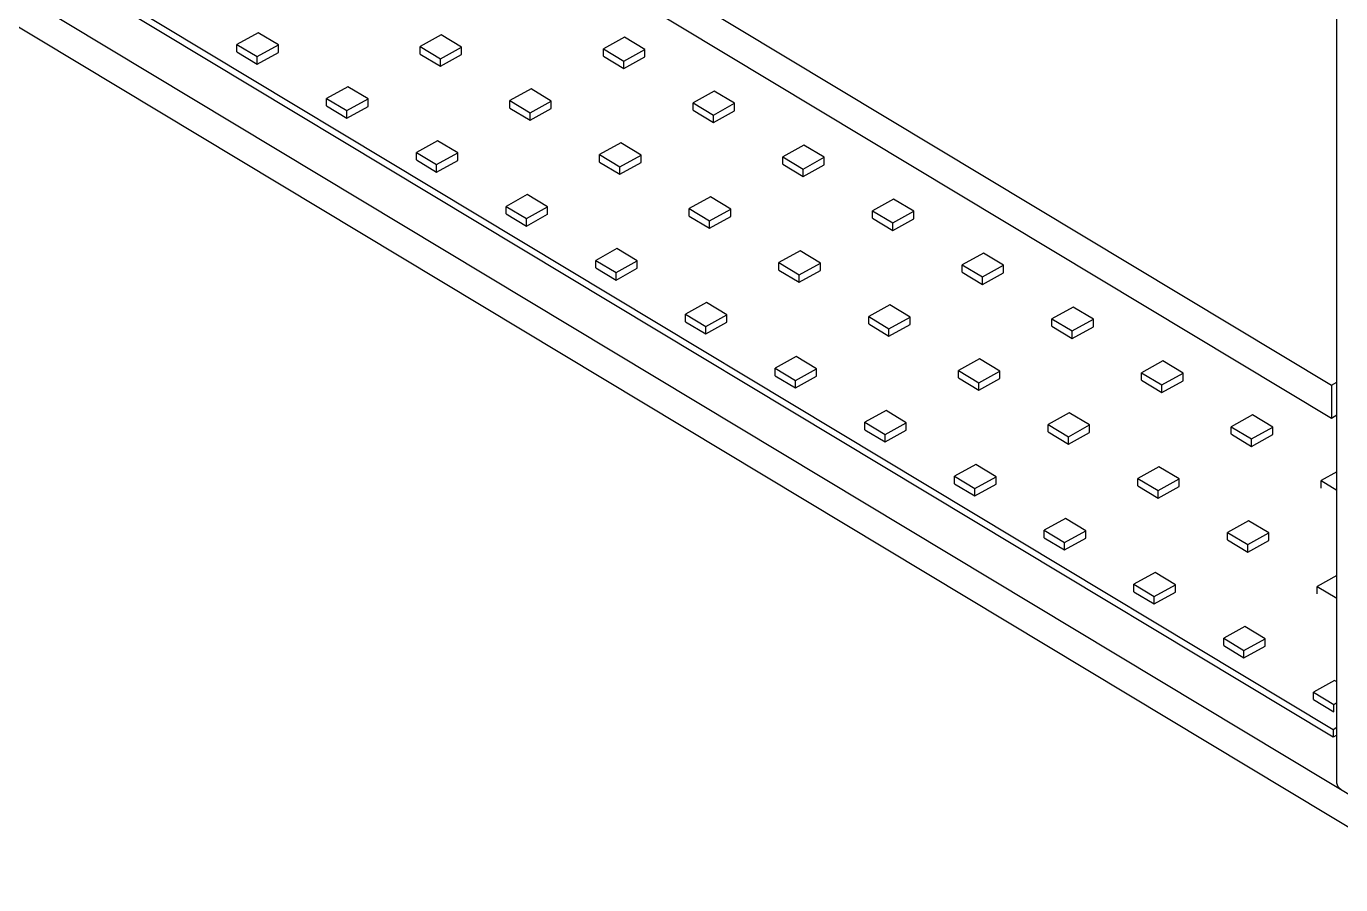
# Model space of a CAD drawing. Extents: x 2.5 to 24.6, y 0.9 to 36.2.
# Drawn here: x 7.46 to 15.53, y 0.92 to 6.2 of the extents above; entities that cross this region are included whole.
import ezdxf

# ---------------------------------------------------------------- set-up
doc = ezdxf.new("R2010")
doc.units = 0
doc.layers.get('0').update_dxf_attribs({"linetype": 'CONTINUOUS'})
doc.layers.add('RAILS', color=254, linetype='CONTINUOUS')

# ---------------------------------------------------------------- blocks, each defined once
blk = doc.blocks.new('A$C41153C96')
at = {"color": 0, "linetype": 'CONTINUOUS', "extrusion": (1e-16, 0.816497, 0.57735)}
for p, q in [((8.6871, -5.0038), (8.6871, 14.388)), ((0.6922, 2.2369), (8.6527, -2.5547)), ((8.6527, -2.7589), (0.6922, 2.0328)), ((0, 0.2041), (9.3449, -5.4209)), ((0, 0), (9.3449, -5.625)), ((8.663, -4.6726), (1.1871, -0.1726)), ((8.663, -4.7185), (1.1871, -0.2185)), ((2.059, -0.3887), (1.9291, -0.4607)), ((2.1836, -0.4637), (2.059, -0.3887)), ((3.1847, -0.4023), (3.0548, -0.4742)), ((3.3093, -0.4773), (3.1847, -0.4023)), ((1.9291, -0.4607), (2.0537, -0.5357)), ((1.9291, -0.5066), (1.9291, -0.4607)), ((2.0537, -0.5357), (2.1836, -0.4637)), ((2.1836, -0.5097), (2.1836, -0.4637)), ((3.0548, -0.4742), (3.1794, -0.5492)), ((3.0548, -0.5202), (3.0548, -0.4742)), ((3.1794, -0.5492), (3.3093, -0.4773)), ((3.3093, -0.5232), (3.3093, -0.4773)), ((4.3103, -0.4158), (4.1804, -0.4878)), ((4.4349, -0.4908), (4.3103, -0.4158)), ((2.0537, -0.5816), (2.0537, -0.5357)), ((3.1794, -0.5952), (3.1794, -0.5492)), ((4.1804, -0.4878), (4.305, -0.5628)), ((4.1804, -0.5337), (4.1804, -0.4878)), ((4.305, -0.5628), (4.4349, -0.4908)), ((4.305, -0.6087), (4.305, -0.5628)), ((4.4349, -0.5368), (4.4349, -0.4908)), ((2.6101, -0.7205), (2.4802, -0.7924)), ((2.7347, -0.7955), (2.6101, -0.7205)), ((2.4802, -0.7924), (2.6048, -0.8674)), ((2.4802, -0.8383), (2.4802, -0.7924)), ((2.6048, -0.8674), (2.7347, -0.7955)), ((2.7347, -0.8414), (2.7347, -0.7955)), ((3.7358, -0.734), (3.6059, -0.806)), ((3.6059, -0.806), (3.7305, -0.881)), ((3.6059, -0.8519), (3.6059, -0.806)), ((3.8604, -0.809), (3.7358, -0.734)), ((4.8615, -0.7476), (4.7316, -0.8195)), ((4.9861, -0.8226), (4.8615, -0.7476)), ((2.6048, -0.9133), (2.6048, -0.8674)), ((3.7305, -0.881), (3.8604, -0.809)), ((3.7305, -0.9269), (3.7305, -0.881)), ((3.8604, -0.8549), (3.8604, -0.809)), ((4.7316, -0.8195), (4.8562, -0.8945)), ((4.7316, -0.8654), (4.7316, -0.8195)), ((4.8562, -0.8945), (4.9861, -0.8226)), ((4.9861, -0.8685), (4.9861, -0.8226)), ((4.8562, -0.9404), (4.8562, -0.8945)), ((3.1612, -1.0522), (3.0313, -1.1241)), ((3.0313, -1.1241), (3.1559, -1.1991)), ((3.0313, -1.1701), (3.0313, -1.1241)), ((3.1559, -1.1991), (3.2858, -1.1272)), ((3.2858, -1.1272), (3.1612, -1.0522)), ((3.2858, -1.1731), (3.2858, -1.1272)), ((4.2869, -1.0658), (4.157, -1.1377)), ((4.4115, -1.1408), (4.2869, -1.0658)), ((5.4126, -1.0793), (5.2827, -1.1512)), ((5.5372, -1.1543), (5.4126, -1.0793)), ((3.1559, -1.2451), (3.1559, -1.1991)), ((4.157, -1.1377), (4.2816, -1.2127)), ((4.157, -1.1836), (4.157, -1.1377)), ((4.2816, -1.2127), (4.4115, -1.1408)), ((4.4115, -1.1867), (4.4115, -1.1408)), ((5.2827, -1.1512), (5.4073, -1.2262)), ((5.2827, -1.1972), (5.2827, -1.1512)), ((5.4073, -1.2262), (5.5372, -1.1543)), ((5.5372, -1.2002), (5.5372, -1.1543)), ((4.2816, -1.2586), (4.2816, -1.2127)), ((5.4073, -1.2722), (5.4073, -1.2262)), ((3.7123, -1.3839), (3.5824, -1.4559)), ((3.8369, -1.4589), (3.7123, -1.3839)), ((4.838, -1.3975), (4.7081, -1.4694)), ((4.9626, -1.4725), (4.838, -1.3975)), ((5.9637, -1.411), (5.8338, -1.483)), ((6.0883, -1.486), (5.9637, -1.411)), ((3.5824, -1.4559), (3.707, -1.5309)), ((3.5824, -1.5018), (3.5824, -1.4559)), ((3.707, -1.5309), (3.8369, -1.4589)), ((3.707, -1.5768), (3.707, -1.5309)), ((3.8369, -1.5049), (3.8369, -1.4589)), ((4.7081, -1.4694), (4.8327, -1.5444)), ((4.7081, -1.5153), (4.7081, -1.4694)), ((4.8327, -1.5444), (4.9626, -1.4725)), ((4.9626, -1.5184), (4.9626, -1.4725)), ((5.8338, -1.483), (5.9584, -1.558)), ((5.8338, -1.5289), (5.8338, -1.483)), ((5.9584, -1.558), (6.0883, -1.486)), ((6.0883, -1.532), (6.0883, -1.486)), ((4.8327, -1.5903), (4.8327, -1.5444)), ((5.9584, -1.6039), (5.9584, -1.558)), ((4.2634, -1.7157), (4.1335, -1.7876)), ((4.388, -1.7907), (4.2634, -1.7157)), ((5.3891, -1.7292), (5.2592, -1.8012)), ((5.5137, -1.8042), (5.3891, -1.7292)), ((6.5148, -1.7428), (6.3849, -1.8147)), ((6.6394, -1.8178), (6.5148, -1.7428)), ((4.1335, -1.7876), (4.2581, -1.8626)), ((4.1335, -1.8335), (4.1335, -1.7876)), ((4.2581, -1.8626), (4.388, -1.7907)), ((4.388, -1.8366), (4.388, -1.7907)), ((5.2592, -1.8012), (5.3838, -1.8762)), ((5.2592, -1.8471), (5.2592, -1.8012)), ((5.3838, -1.8762), (5.5137, -1.8042)), ((5.5137, -1.8501), (5.5137, -1.8042)), ((6.3849, -1.8147), (6.5095, -1.8897)), ((6.3849, -1.8606), (6.3849, -1.8147)), ((6.5095, -1.8897), (6.6394, -1.8178)), ((6.6394, -1.8637), (6.6394, -1.8178)), ((4.2581, -1.9085), (4.2581, -1.8626)), ((5.3838, -1.9221), (5.3838, -1.8762)), ((6.5095, -1.9356), (6.5095, -1.8897)), ((4.8145, -2.0474), (4.6846, -2.1193)), ((4.9391, -2.1224), (4.8145, -2.0474)), ((5.9402, -2.0609), (5.8103, -2.1329)), ((6.0648, -2.1359), (5.9402, -2.0609)), ((7.0659, -2.0745), (6.936, -2.1464)), ((7.1905, -2.1495), (7.0659, -2.0745)), ((4.6846, -2.1193), (4.8092, -2.1943)), ((4.6846, -2.1653), (4.6846, -2.1193)), ((4.8092, -2.1943), (4.9391, -2.1224)), ((4.9391, -2.1683), (4.9391, -2.1224)), ((5.8103, -2.1329), (5.9349, -2.2079)), ((5.8103, -2.1788), (5.8103, -2.1329)), ((5.9349, -2.2079), (6.0648, -2.1359)), ((6.0648, -2.1819), (6.0648, -2.1359)), ((6.936, -2.1464), (7.0606, -2.2214)), ((6.936, -2.1924), (6.936, -2.1464)), ((7.0606, -2.2214), (7.1905, -2.1495)), ((7.1905, -2.1954), (7.1905, -2.1495)), ((4.8092, -2.2403), (4.8092, -2.1943)), ((5.9349, -2.2538), (5.9349, -2.2079)), ((7.0606, -2.2674), (7.0606, -2.2214)), ((5.3656, -2.3791), (5.2357, -2.4511)), ((5.4902, -2.4541), (5.3656, -2.3791)), ((6.4913, -2.3927), (6.3614, -2.4646)), ((6.6159, -2.4677), (6.4913, -2.3927)), ((7.617, -2.4062), (7.4871, -2.4782)), ((7.7416, -2.4812), (7.617, -2.4062)), ((5.2357, -2.4511), (5.3603, -2.5261)), ((5.2357, -2.497), (5.2357, -2.4511)), ((5.3603, -2.5261), (5.4902, -2.4541)), ((5.4902, -2.5001), (5.4902, -2.4541)), ((6.3614, -2.4646), (6.486, -2.5396)), ((6.3614, -2.5105), (6.3614, -2.4646)), ((6.486, -2.5396), (6.6159, -2.4677)), ((6.6159, -2.5136), (6.6159, -2.4677)), ((7.4871, -2.4782), (7.6117, -2.5532)), ((7.4871, -2.5241), (7.4871, -2.4782)), ((7.6117, -2.5532), (7.7416, -2.4812)), ((7.7416, -2.5272), (7.7416, -2.4812)), ((5.3603, -2.572), (5.3603, -2.5261)), ((6.486, -2.5855), (6.486, -2.5396)), ((7.6117, -2.5991), (7.6117, -2.5532)), ((8.6527, -2.5547), (8.6871, -2.5357)), ((8.6527, -2.5547), (8.6527, -2.7589)), ((5.9167, -2.7109), (5.7868, -2.7828)), ((6.0413, -2.7859), (5.9167, -2.7109)), ((7.0424, -2.7244), (6.9125, -2.7963)), ((7.167, -2.7994), (7.0424, -2.7244)), ((8.1681, -2.738), (8.0382, -2.8099)), ((8.2927, -2.813), (8.1681, -2.738)), ((8.6871, -2.7398), (8.6527, -2.7589)), ((5.7868, -2.7828), (5.9114, -2.8578)), ((5.7868, -2.8287), (5.7868, -2.7828)), ((5.9114, -2.8578), (6.0413, -2.7859)), ((6.0413, -2.8318), (6.0413, -2.7859)), ((6.9125, -2.7963), (7.0371, -2.8714)), ((6.9125, -2.8423), (6.9125, -2.7963)), ((7.0371, -2.8714), (7.167, -2.7994)), ((7.167, -2.8453), (7.167, -2.7994)), ((8.0382, -2.8099), (8.1628, -2.8849)), ((8.0382, -2.8558), (8.0382, -2.8099)), ((8.1628, -2.8849), (8.2927, -2.813)), ((8.2927, -2.8589), (8.2927, -2.813)), ((5.9114, -2.9037), (5.9114, -2.8578)), ((7.0371, -2.9173), (7.0371, -2.8714)), ((8.1628, -2.9308), (8.1628, -2.8849)), ((6.4679, -3.0426), (6.3379, -3.1145)), ((6.5925, -3.1176), (6.4679, -3.0426)), ((7.5935, -3.0561), (7.4636, -3.1281)), ((7.7181, -3.1311), (7.5935, -3.0561)), ((6.3379, -3.1145), (6.4625, -3.1895)), ((6.3379, -3.1605), (6.3379, -3.1145)), ((6.4625, -3.1895), (6.5925, -3.1176)), ((6.5925, -3.1635), (6.5925, -3.1176)), ((7.4636, -3.1281), (7.5882, -3.2031)), ((7.4636, -3.174), (7.4636, -3.1281)), ((7.5882, -3.2031), (7.7181, -3.1311)), ((7.7181, -3.1771), (7.7181, -3.1311)), ((8.6871, -3.0875), (8.5893, -3.1416)), ((8.5893, -3.1416), (8.6871, -3.2005)), ((8.5893, -3.1876), (8.5893, -3.1416)), ((6.4625, -3.2355), (6.4625, -3.1895)), ((7.5882, -3.249), (7.5882, -3.2031)), ((7.019, -3.3743), (6.8891, -3.4463)), ((7.1436, -3.4493), (7.019, -3.3743)), ((8.1446, -3.3879), (8.0147, -3.4598)), ((8.2692, -3.4629), (8.1446, -3.3879)), ((6.8891, -3.4463), (7.0137, -3.5213)), ((6.8891, -3.4922), (6.8891, -3.4463)), ((7.0137, -3.5213), (7.1436, -3.4493)), ((7.1436, -3.4953), (7.1436, -3.4493)), ((8.0147, -3.4598), (8.1393, -3.5348)), ((8.0147, -3.5057), (8.0147, -3.4598)), ((8.1393, -3.5348), (8.2692, -3.4629)), ((8.2692, -3.5088), (8.2692, -3.4629)), ((7.0137, -3.5672), (7.0137, -3.5213)), ((8.1393, -3.5807), (8.1393, -3.5348)), ((7.5701, -3.7061), (7.4402, -3.778)), ((7.6947, -3.7811), (7.5701, -3.7061)), ((7.4402, -3.778), (7.5648, -3.853)), ((7.4402, -3.8239), (7.4402, -3.778)), ((7.5648, -3.853), (7.6947, -3.7811)), ((7.6947, -3.827), (7.6947, -3.7811)), ((8.6871, -3.7244), (8.5659, -3.7915)), ((8.5659, -3.7915), (8.6871, -3.8645)), ((8.5659, -3.8375), (8.5659, -3.7915)), ((7.5648, -3.8989), (7.5648, -3.853)), ((8.1212, -4.0378), (7.9913, -4.1097)), ((7.9913, -4.1097), (8.1159, -4.1847)), ((7.9913, -4.1557), (7.9913, -4.1097)), ((8.1159, -4.1847), (8.2458, -4.1128)), ((8.2458, -4.1128), (8.1212, -4.0378)), ((8.2458, -4.1587), (8.2458, -4.1128)), ((8.1159, -4.2307), (8.1159, -4.1847)), ((8.6723, -4.3695), (8.5424, -4.4415)), ((8.6871, -4.3784), (8.6723, -4.3695)), ((8.5424, -4.4415), (8.667, -4.5165)), ((8.5424, -4.4874), (8.5424, -4.4415)), ((8.667, -4.5165), (8.6871, -4.5053)), ((8.667, -4.5624), (8.667, -4.5165)), ((8.6871, -4.6593), (8.663, -4.6726)), ((8.663, -4.6726), (8.663, -4.7185)), ((8.6871, -4.7052), (8.663, -4.7185))]:
    blk.add_line(p, q, dxfattribs=at)
at = {"color": 0, "linetype": 'CONTINUOUS'}
blk.add_polyline3d([(8.6871, -5.0038, 0), (8.6871, -5.0041, 0), (8.6871, -5.0043, 0), (8.6871, -5.0046, 0), (8.6871, -5.0049, 0), (8.6871, -5.0052, 0), (8.6871, -5.0055, 0), (8.6871, -5.0058, 0), (8.6872, -5.0061, 0), (8.6872, -5.0064, 0), (8.6872, -5.0066, 0), (8.6872, -5.0069, 0), (8.6873, -5.0072, 0), (8.6873, -5.0075, 0), (8.6874, -5.0078, 0), (8.6874, -5.0081, 0), (8.6874, -5.0084, 0), (8.6875, -5.0086, 0), (8.6875, -5.0089, 0), (8.6876, -5.0092, 0), (8.6877, -5.0095, 0), (8.6877, -5.0098, 0), (8.6878, -5.0101, 0), (8.6878, -5.0103, 0), (8.6879, -5.0106, 0), (8.688, -5.0109, 0), (8.6881, -5.0112, 0), (8.6881, -5.0115, 0), (8.6882, -5.0118, 0), (8.6883, -5.012, 0), (8.6884, -5.0123, 0), (8.6885, -5.0126, 0), (8.6886, -5.0129, 0), (8.6887, -5.0132, 0), (8.6888, -5.0134, 0), (8.6889, -5.0137, 0), (8.689, -5.014, 0), (8.6891, -5.0143, 0), (8.6892, -5.0146, 0), (8.6893, -5.0148, 0), (8.6894, -5.0151, 0), (8.6895, -5.0154, 0), (8.6897, -5.0157, 0), (8.6898, -5.016, 0), (8.6899, -5.0162, 0), (8.69, -5.0165, 0), (8.6902, -5.0168, 0), (8.6903, -5.0171, 0), (8.6905, -5.0173, 0), (8.6906, -5.0176, 0), (8.6907, -5.0179, 0), (8.6909, -5.0182, 0), (8.691, -5.0184, 0), (8.6912, -5.0187, 0), (8.6913, -5.019, 0), (8.6915, -5.0192, 0), (8.6917, -5.0195, 0), (8.6918, -5.0198, 0), (8.692, -5.0201, 0), (8.6922, -5.0203, 0), (8.6923, -5.0206, 0), (8.6925, -5.0209, 0), (8.6927, -5.0211, 0), (8.6929, -5.0214, 0), (8.6931, -5.0217, 0), (8.6932, -5.0219, 0), (8.6934, -5.0222, 0), (8.6936, -5.0225, 0), (8.6938, -5.0227, 0), (8.694, -5.023, 0), (8.6942, -5.0232, 0), (8.6944, -5.0235, 0), (8.6946, -5.0238, 0), (8.6948, -5.024, 0), (8.695, -5.0243, 0), (8.6952, -5.0245, 0), (8.6955, -5.0248, 0), (8.6957, -5.0251, 0), (8.6959, -5.0253, 0), (8.6961, -5.0256, 0), (8.6964, -5.0258, 0), (8.6966, -5.0261, 0), (8.6968, -5.0263, 0), (8.6971, -5.0266, 0), (8.6973, -5.0268, 0), (8.6975, -5.0271, 0), (8.6978, -5.0273, 0), (8.698, -5.0276, 0), (8.6983, -5.0278, 0), (8.6985, -5.0281, 0), (8.6988, -5.0283, 0), (8.699, -5.0286, 0), (8.6993, -5.0288, 0), (8.6995, -5.029, 0), (8.6998, -5.0293, 0), (8.7001, -5.0295, 0), (8.7003, -5.0298, 0), (8.7006, -5.03, 0), (8.7009, -5.0303, 0), (8.7012, -5.0305, 0), (8.7014, -5.0307, 0), (8.7017, -5.031, 0), (8.702, -5.0312, 0), (8.7023, -5.0314, 0), (8.7026, -5.0317, 0), (8.7029, -5.0319, 0), (8.7032, -5.0321, 0), (8.7035, -5.0324, 0), (8.7037, -5.0326, 0), (8.704, -5.0328, 0), (8.7043, -5.0331, 0), (8.7047, -5.0333, 0), (8.705, -5.0335, 0), (8.7053, -5.0337, 0), (8.7056, -5.0339, 0), (8.7059, -5.0342, 0), (8.7062, -5.0344, 0), (8.7065, -5.0346, 0), (8.7068, -5.0348, 0), (8.7072, -5.0351, 0), (8.7075, -5.0353, 0), (8.7078, -5.0355, 0), (8.7081, -5.0357, 0), (8.7085, -5.0359, 0), (8.7088, -5.0361, 0), (8.7091, -5.0363, 0), (8.7095, -5.0365, 0), (8.7098, -5.0367, 0), (8.7102, -5.037, 0)], dxfattribs=at)

msp = doc.modelspace()

# ---------------------------------------------------------------- linework, layer by layer
for p, q in [((8.7522, 6.0394), (8.8768, 5.9644)), ((8.8768, 5.9644), (9.0067, 6.0364)), ((9.8779, 6.0259), (10.0025, 5.9509)), ((10.0025, 5.9509), (10.1324, 6.0228)), ((11.0036, 6.0123), (11.1282, 5.9373)), ((11.1282, 5.9373), (11.2581, 6.0093)), ((9.3033, 5.7077), (9.4279, 5.6327)), ((9.4279, 5.6327), (9.5578, 5.7046)), ((10.429, 5.6941), (10.5536, 5.6191)), ((10.5536, 5.6191), (10.6835, 5.6911)), ((11.5547, 5.6806), (11.6793, 5.6056)), ((11.6793, 5.6056), (11.8092, 5.6775)), ((9.8544, 5.376), (9.979, 5.301)), ((9.979, 5.301), (10.1089, 5.3729)), ((10.9801, 5.3624), (11.1047, 5.2874)), ((11.1047, 5.2874), (11.2346, 5.3593)), ((12.1058, 5.3489), (12.2304, 5.2739)), ((12.2304, 5.2739), (12.3603, 5.3458)), ((10.4055, 5.0442), (10.5301, 4.9692)), ((10.5301, 4.9692), (10.66, 5.0412)), ((11.5312, 5.0307), (11.6558, 4.9557)), ((11.6558, 4.9557), (11.7857, 5.0276)), ((12.6569, 5.0171), (12.7815, 4.9421)), ((12.7815, 4.9421), (12.9114, 5.0141)), ((10.9567, 4.7125), (11.0813, 4.6375)), ((11.0813, 4.6375), (11.2112, 4.7094)), ((12.0823, 4.6989), (12.2069, 4.6239)), ((12.2069, 4.6239), (12.3368, 4.6959)), ((13.208, 4.6854), (13.3326, 4.6104)), ((13.3326, 4.6104), (13.4625, 4.6823)), ((11.5078, 4.3808), (11.6324, 4.3058)), ((11.6324, 4.3058), (11.7623, 4.3777)), ((12.6335, 4.3672), (12.7581, 4.2922)), ((12.7581, 4.2922), (12.888, 4.3642)), ((13.7591, 4.3537), (13.8837, 4.2787)), ((13.8837, 4.2787), (14.0136, 4.3506)), ((12.0589, 4.049), (12.1835, 3.974)), ((12.1835, 3.974), (12.3134, 4.046)), ((13.1846, 4.0355), (13.3092, 3.9605)), ((13.3092, 3.9605), (13.4391, 4.0324)), ((14.3102, 4.0219), (14.4348, 3.9469)), ((14.4348, 3.9469), (14.5648, 4.0189)), ((12.61, 3.7173), (12.7346, 3.6423)), ((12.7346, 3.6423), (12.8645, 3.7142)), ((13.7357, 3.7037), (13.8603, 3.6287)), ((13.8603, 3.6287), (13.9902, 3.7007)), ((14.8614, 3.6902), (14.986, 3.6152)), ((14.986, 3.6152), (15.1159, 3.6871)), ((13.1611, 3.3856), (13.2857, 3.3106)), ((13.2857, 3.3106), (13.4156, 3.3825)), ((14.2868, 3.372), (14.4114, 3.297)), ((14.4114, 3.297), (14.5413, 3.369)), ((13.7122, 3.0538), (13.8368, 2.9788)), ((13.8368, 2.9788), (13.9667, 3.0508)), ((14.8379, 3.0403), (14.9625, 2.9653)), ((14.9625, 2.9653), (15.0924, 3.0372)), ((14.2633, 2.7221), (14.3879, 2.6471)), ((14.3879, 2.6471), (14.5178, 2.719)), ((14.8144, 2.3904), (14.939, 2.3154)), ((14.939, 2.3154), (15.0689, 2.3873)), ((15.3655, 2.0586), (15.4901, 1.9836))]:
    msp.add_line(p, q)

# ---------------------------------------------------------------- block references
at = {"layer": 'RAILS'}
msp.add_blockref('A$C41153C96', (6.8231, 6.546), dxfattribs=at)

doc.saveas('drawing.dxf')
